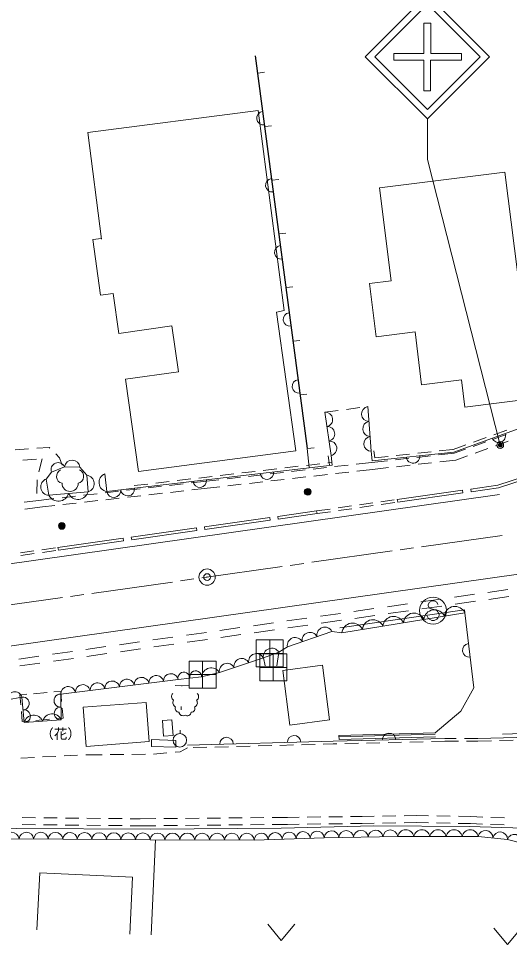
# Model space of a CAD drawing. Units: millimetres at full size, sheet at 1:1000; details may follow other scales. Extents: x 40000 to 680000, y 20000 to 380000.
# Drawn here: x 151326 to 187604, y 263655 to 332088 of the extents above; entities that cross this region are included whole.
import ezdxf
from ezdxf.enums import TextEntityAlignment as Align

# ---------------------------------------------------------------- set-up
doc = ezdxf.new("R2010")
doc.units = ezdxf.units.MM
doc.header["$LTSCALE"] = 1000
doc.header["$PDMODE"] = 32
doc.header["$PDSIZE"] = 500
doc.linetypes.add('DOTTED', pattern=[1.75, 0.25, -1.5])
for name, color, linetype, lineweight in [('M-BGD', 7, 'Continuous', 13), ('M-BMK', 2, 'Continuous', 13), ('M-BMK-ROW', 30, 'Continuous', 13), ('M-BMK-SRVR', 3, 'Continuous', 13), ('M-STR-HTXT', 7, 'Continuous', 13), ('M-STR-STRC', 7, 'Continuous', 13)]:
    doc.layers.add(name, color=color, linetype=linetype, lineweight=lineweight)
doc.styles.add('ＭＳ ゴシック', font='')
doc.styles.get('ＭＳ ゴシック').set_extended_font_data('MS Gothic')

msp = doc.modelspace()

# ---------------------------------------------------------------- linework, layer by layer
at = {"layer": 'M-BGD'}
for p, q in [((172669, 300301), (168842, 329324)), ((169008, 328061), (169504, 328126)), ((156441, 323669), (169037, 325302)), ((169037, 325302), (170954, 310516)), ((169531, 324095), (170027, 324161)), ((156441, 323669), (157462, 315792)), ((178010, 319585), (187266, 320725)), ((170054, 320130), (170550, 320195)), ((178858, 312699), (178010, 319585)), ((170577, 316164), (171073, 316229)), ((156811, 315747), (157456, 315835)), ((171100, 312198), (171596, 312264)), ((177271, 312504), (178858, 312699)), ((177756, 308567), (177271, 312504)), ((158736, 308817), (162650, 309385)), ((163146, 305970), (162650, 309385)), ((177756, 308567), (180624, 308921)), ((180624, 308921), (181105, 305015)), ((171623, 308233), (172119, 308298)), ((181105, 305015), (184047, 305377)), ((184047, 305377), (184296, 303355)), ((172146, 304267), (172642, 304332)), ((183492, 300047), (194824, 304143)), ((175550, 303201), (176542, 303329)), ((177131, 303405), (177383, 300103)), ((173963, 302996), (174955, 303124)), ((174416, 299795), (173963, 302996)), ((184952, 300787), (185892, 301127)), ((186429, 301010), (187369, 301349)), ((186456, 301331), (187397, 301671)), ((183447, 300243), (184387, 300583)), ((184924, 300467), (185864, 300806)), ((186576, 300510), (187517, 300849)), ((152069, 300285), (151072, 300219)), ((153602, 300387), (152668, 300325)), ((153647, 300342), (153602, 300387)), ((154361, 299629), (154072, 299918)), ((172669, 300301), (173164, 300367)), ((174294, 299067), (174218, 299774)), ((174492, 299088), (174416, 299795)), ((177383, 300103), (177468, 299401)), ((177468, 299401), (183492, 300047)), ((177581, 300127), (177643, 299621)), ((179234, 299791), (180228, 299898)), ((181763, 299765), (180769, 299654)), ((180825, 299962), (181819, 300069)), ((183524, 299962), (182359, 299832)), ((182416, 300133), (183410, 300239)), ((183524, 299962), (184359, 300263)), ((183643, 299452), (184506, 299763)), ((185071, 299967), (186012, 300306)), ((151650, 299436), (152647, 299517)), ((153061, 299551), (152820, 298581)), ((154549, 299069), (154361, 299629)), ((159905, 297368), (174492, 299088)), ((172593, 299066), (173586, 299183)), ((174182, 299253), (174469, 299287)), ((175678, 299083), (174684, 298970)), ((177418, 299280), (176274, 299150)), ((178582, 299410), (177418, 299280)), ((177643, 299621), (178637, 299727)), ((180173, 299587), (179179, 299476)), ((180261, 299074), (179267, 298963)), ((181851, 299252), (180857, 299141)), ((183643, 299452), (182447, 299318)), ((166237, 298316), (167230, 298433)), ((167826, 298504), (168819, 298621)), ((169415, 298691), (170408, 298808)), ((170908, 298543), (169914, 298431)), ((171004, 298878), (171997, 298996)), ((172498, 298723), (171504, 298611)), ((174088, 298903), (173094, 298791)), ((174146, 298386), (173152, 298274)), ((175736, 298566), (174742, 298454)), ((177476, 298763), (176332, 298634)), ((178671, 298897), (177476, 298763)), ((152701, 297995), (152687, 296995)), ((159881, 297567), (160874, 297684)), ((161470, 297754), (162463, 297871)), ((163484, 297701), (162490, 297587)), ((163059, 297941), (164052, 298059)), ((164995, 297874), (164080, 297769)), ((164648, 298129), (165641, 298246)), ((166138, 298003), (164995, 297874)), ((167728, 298183), (166735, 298071)), ((169318, 298363), (168324, 298251)), ((169377, 297847), (168383, 297734)), ((170966, 298026), (169973, 297914)), ((172556, 298206), (171563, 298094)), ((158715, 297154), (157722, 297041)), ((160305, 297337), (159311, 297223)), ((161894, 297519), (160901, 297405)), ((161954, 297002), (160960, 296888)), ((163543, 297184), (162550, 297070)), ((165053, 297357), (164139, 297253)), ((166197, 297487), (165053, 297357)), ((167787, 297667), (166793, 297554)), ((179316, 296547), (184123, 297230)), ((184736, 297315), (184764, 297117)), ((153032, 296503), (151744, 296352)), ((153946, 296608), (153032, 296503)), ((155536, 296790), (154542, 296676)), ((157125, 296972), (156132, 296858)), ((157185, 296456), (156191, 296342)), ((158774, 296638), (157781, 296524)), ((160364, 296820), (159370, 296706)), ((178105, 296373), (179095, 296515)), ((178134, 296175), (179123, 296317)), ((179344, 296349), (179315, 296547)), ((153091, 295987), (151804, 295836)), ((154006, 296091), (153091, 295987)), ((155595, 296273), (154602, 296160)), ((170481, 295291), (173354, 295693)), ((173354, 295693), (174344, 295834)), ((173382, 295495), (174372, 295637)), ((174938, 295920), (175927, 296061)), ((174966, 295722), (175956, 295863)), ((176521, 296146), (177511, 296288)), ((176550, 295948), (177540, 296090)), ((165074, 294526), (169889, 295208)), ((170481, 295291), (170509, 295093)), ((159659, 293761), (164477, 294442)), ((165102, 294328), (165074, 294526)), ((154241, 292988), (159057, 293676)), ((159687, 293563), (159659, 293761)), ((153058, 292821), (154048, 292961)), ((154270, 292790), (154242, 292988)), ((151474, 292597), (152464, 292737)), ((151502, 292399), (152492, 292539)), ((153086, 292623), (154076, 292763)), ((183531, 289323), (185016, 289534)), ((186006, 289674), (187491, 289885)), ((178581, 288620), (180066, 288830)), ((181056, 288971), (182541, 289182)), ((183601, 288807), (185086, 289018)), ((186076, 289159), (187561, 289370)), ((173630, 287916), (175115, 288127)), ((176105, 288268), (177591, 288479)), ((178650, 288104), (180135, 288315)), ((181125, 288456), (182611, 288667)), ((168680, 287213), (170165, 287424)), ((171155, 287565), (172640, 287776)), ((173700, 287401), (175185, 287612)), ((176175, 287753), (177660, 287964)), ((166205, 286862), (167690, 287073)), ((168750, 286698), (170235, 286909)), ((171225, 287050), (172710, 287260)), ((161255, 286159), (162740, 286370)), ((163730, 286510), (165215, 286721)), ((163799, 285995), (165284, 286206)), ((166274, 286346), (167760, 286557)), ((156304, 285456), (157789, 285667)), ((158779, 285807), (160264, 286018)), ((158849, 285292), (160334, 285503)), ((161324, 285643), (162809, 285854)), ((151354, 284753), (152839, 284963)), ((153829, 285104), (155314, 285315)), ((153899, 284589), (155384, 284800)), ((156374, 284940), (157859, 285151)), ((169417, 284828), (169557, 284248)), ((170561, 285257), (170405, 284251)), ((151423, 284237), (152909, 284448)), ((162902, 282799), (163902, 282760)), ((151944, 282148), (151434, 282104)), ((151434, 282104), (151498, 281365)), ((153438, 282276), (152442, 282190)), ((154446, 282362), (153937, 282319)), ((154509, 281623), (154446, 282362)), ((151541, 280867), (151604, 280127)), ((154616, 280386), (154552, 281125)), ((184013, 280891), (182121, 279303)), ((151604, 280127), (152113, 280171)), ((152612, 280214), (153608, 280299)), ((154106, 280342), (154616, 280386)), ((161954, 280203), (162652, 280258)), ((161954, 280203), (162045, 279044)), ((162652, 280258), (162743, 279099)), ((182121, 279303), (175003, 279105)), ((161148, 278294), (161163, 278794)), ((161163, 278794), (162961, 278742)), ((162045, 279044), (162743, 279099)), ((162947, 278242), (162961, 278742)), ((174581, 278677), (163809, 278390)), ((182830, 278872), (174581, 278677)), ((182124, 279204), (175006, 279005)), ((182129, 279004), (175012, 278805)), ((176436, 278521), (175436, 278497)), ((178036, 278559), (177036, 278535)), ((179635, 278597), (178635, 278573)), ((181235, 278635), (180235, 278611)), ((182834, 278672), (181835, 278649)), ((183676, 278877), (182833, 278872)), ((182834, 278672), (183834, 278678)), ((185276, 278887), (184276, 278881)), ((184434, 278682), (185277, 278687)), ((185277, 278687), (186277, 278713)), ((186876, 278728), (187876, 278754)), ((161148, 278294), (162947, 278242)), ((162895, 277868), (163272, 277901)), ((163272, 277901), (163815, 278190)), ((165240, 278228), (164240, 278201)), ((166839, 278271), (165840, 278244)), ((168439, 278313), (167439, 278287)), ((170038, 278356), (169039, 278329)), ((171638, 278399), (170638, 278372)), ((173237, 278441), (172237, 278415)), ((174586, 278477), (173837, 278457)), ((174837, 278483), (174586, 278477)), ((151496, 277435), (152495, 277483)), ((153094, 277511), (154093, 277559)), ((154692, 277587), (155691, 277634)), ((156291, 277663), (156501, 277673)), ((156501, 277673), (157501, 277683)), ((158101, 277690), (159101, 277700)), ((159701, 277707), (160701, 277718)), ((161300, 277731), (162297, 277817)), ((170062, 273038), (171206, 273049)), ((171206, 273049), (172059, 273060)), ((172659, 273067), (173659, 273080)), ((174259, 273088), (175259, 273100)), ((175859, 273108), (176712, 273119)), ((176712, 273119), (177614, 273135)), ((178214, 273145), (179213, 273163)), ((179813, 273174), (180715, 273190)), ((180715, 273190), (181626, 273171)), ((182226, 273160), (183226, 273140)), ((183826, 273128), (184737, 273110)), ((184737, 273110), (185630, 273074)), ((186229, 273050), (187229, 273010)), ((152583, 272504), (151583, 272514)), ((152586, 273024), (151586, 273034)), ((154183, 272487), (153183, 272497)), ((154185, 273007), (153185, 273017)), ((155783, 272470), (154783, 272481)), ((155785, 272990), (154785, 273001)), ((157383, 272453), (156383, 272464)), ((157385, 272973), (156385, 272984)), ((158983, 272437), (157983, 272447)), ((158985, 272957), (157985, 272967)), ((160312, 272423), (159583, 272430)), ((160318, 272943), (159585, 272950)), ((160318, 272943), (161462, 272954)), ((160323, 272423), (161467, 272434)), ((162062, 272960), (163062, 272969)), ((162067, 272440), (163067, 272449)), ((163662, 272975), (164662, 272985)), ((163667, 272455), (164667, 272465)), ((165262, 272991), (166262, 273001)), ((165267, 272471), (166267, 272481)), ((166862, 273006), (167862, 273016)), ((166867, 272486), (167867, 272496)), ((168462, 273022), (169462, 273032)), ((168467, 272502), (169467, 272512)), ((170067, 272518), (171211, 272529)), ((171211, 272529), (172066, 272540)), ((172666, 272547), (173666, 272560)), ((174266, 272568), (175266, 272580)), ((175866, 272588), (176720, 272599)), ((176720, 272599), (177617, 272615)), ((178217, 272625), (179217, 272643)), ((179817, 272654), (180714, 272670)), ((180714, 272670), (181618, 272652)), ((182218, 272640), (183218, 272620)), ((183817, 272608), (184721, 272590)), ((184721, 272590), (185612, 272554)), ((186211, 272530), (187210, 272490)), ((161459, 271393), (161117, 264368)), ((152689, 264748), (152894, 268961)), ((169743, 265154), (170743, 263954)), ((170743, 263954), (171743, 265154)), ((186456, 264855), (187456, 263655)), ((187456, 263655), (188456, 264855))]:
    msp.add_line(p, q, dxfattribs=at)
at = {"layer": 'M-BGD', "linetype": 'DOTTED'}
msp.add_line((163265, 279247), (163402, 282780), dxfattribs=at)
at = {"layer": 'M-BGD', "color": 171}
msp.add_line((175003, 279105), (175012, 278805), dxfattribs=at)
at = {"layer": 'M-BGD'}
for points in [[(168822, 329321), (172649, 300299), (172808, 298902)], [(184296, 303355), (189370, 304005), (187266, 320725)], [(156811, 315747), (157373, 311634), (158309, 311759), (158736, 308817)], [(160184, 298604), (171813, 300138), (170380, 310395), (170954, 310516)], [(160184, 298604), (159239, 305428), (163146, 305970)], [(184736, 297315), (186739, 297593), (194613, 300153)], [(184764, 297117), (186784, 297397), (194674, 299963), (194613, 300153)], [(157698, 298439), (157850, 297129), (159905, 297368)], [(179344, 296349), (184152, 297032), (184123, 297230)], [(170509, 295093), (173382, 295495), (173354, 295693)], [(165102, 294328), (169917, 295010), (169889, 295208)], [(159687, 293563), (164505, 294244), (164477, 294442)], [(154270, 292790), (159085, 293478), (159057, 293676)], [(184307, 288160), (175224, 286684), (174513, 286790)], [(184307, 288160), (184279, 288377), (175074, 287067)], [(184307, 288160), (184958, 282623), (184013, 280891)], [(174475, 286794), (171196, 285643), (170561, 285257), (169417, 284828), (166174, 283751), (164856, 283428), (163120, 283233), (154443, 282156), (154474, 280249), (151741, 280054), (151582, 281933), (150510, 281724), (145222, 281975), (144850, 281892), (143805, 280156), (143505, 278817), (143367, 278181)], [(200604, 279976), (198993, 279581), (187096, 279209)], [(200822, 279694), (199035, 279355), (197972, 279283), (191947, 279060), (185272, 278887)], [(161078, 272166), (170734, 272254), (177575, 272420), (184655, 272379), (188646, 272252), (190208, 271472), (191144, 270908), (194784, 269754), (201546, 267757), (206114, 266771)], [(130515, 271930), (136249, 271945), (143195, 272172), (151213, 272236), (161078, 272166)], [(161047, 271393), (151367, 271458), (144466, 271388), (133836, 271122), (124621, 270940), (122583, 270163), (118856, 268201)], [(173906, 271547), (168748, 271369), (161049, 271394)], [(206028, 266078), (202162, 266932), (195224, 268894), (191358, 269850), (189467, 270908), (187461, 271424), (185295, 271630), (179345, 271631), (173906, 271547)], [(152894, 268961), (159745, 268627), (159540, 264414)]]:
    msp.add_lwpolyline(points, dxfattribs=at)
for points in [[(156362, 298334), (155860, 298931), (154720, 298964), (153766, 298563), (153379, 298054), (153568, 296851), (156473, 297116)], [(170846, 283910), (173781, 284297), (174313, 280257), (171377, 279871)], [(160764, 281549), (156093, 281189), (156316, 278289), (160988, 278648)]]:
    msp.add_lwpolyline(points, close=True, dxfattribs=at)
msp.add_circle((163246, 278747), 500, dxfattribs=at)
for centre, radius, start, end in [((169428, 324724), 500, 97.5114, 277.5114), ((170082, 319767), 500, 97.5114, 277.5114), ((170736, 314810), 500, 97.5114, 277.5114), ((171389, 309853), 500, 97.5114, 277.5114), ((172043, 304896), 500, 97.5114, 277.5114), ((177227, 302859), 555, 100.02593, 268.71641), ((173999, 302457), 540, 282.34776, 93.77479), ((174150, 301390), 540, 282.34776, 93.77479), ((177311, 301759), 555, 100.02593, 268.71641), ((177395, 300658), 555, 100.02593, 268.71641), ((186807, 301245), 500, 199.87332, 19.87332), ((174301, 300323), 540, 282.34776, 93.77479), ((180480, 299724), 500, 186.12274, 6.12274), ((154250, 298747), 518, 24.79452, 200.90105), ((155288, 298873), 575, 5.85029, 170.81534), ((154675, 298255), 536, 116.08703, 255.33416), ((155604, 298255), 536, 284.66584, 63.91297), ((157957, 297805), 685, 112.29667, 260.97692), ((169681, 298521), 500, 186.72556, 6.72556), ((153593, 297471), 621, 110.15575, 267.74355), ((155139, 297736), 600, 180, 360), ((156295, 297714), 624, 286.63433, 83.78031), ((164716, 297935), 500, 186.72556, 6.72556), ((155721, 297331), 782, 206.34296, 344.09138), ((158362, 297206), 518, 188.57521, 4.70946), ((159389, 297326), 518, 188.57521, 4.70946), ((154269, 297198), 782, 206.34296, 344.09138), ((180553, 287357), 790, 23.15231, 175.31569), ((182067, 287604), 790, 23.15231, 175.31569), ((183581, 287850), 790, 23.15231, 175.31569), ((177526, 286865), 790, 23.15231, 175.31569), ((179039, 287111), 790, 23.15231, 175.31569), ((173957, 286521), 586, 27.74529, 190.94848), ((176012, 286619), 790, 23.15231, 175.31569), ((171771, 285754), 586, 27.74529, 190.94848), ((172864, 286138), 586, 27.74529, 190.94848), ((170032, 284928), 623, 31.88478, 189.17681), ((184633, 285391), 500, 96.70815, 276.70815), ((167819, 284219), 574, 25.82022, 190.91331), ((168900, 284578), 574, 25.82022, 190.91331), ((165565, 283386), 710, 30.99309, 176.59828), ((166738, 283860), 574, 25.82022, 190.91331), ((160415, 282848), 549, 12.16139, 181.985), ((161499, 282982), 549, 12.16139, 181.985), ((162584, 283117), 549, 12.16139, 181.985), ((163548, 283340), 441, 358.6975, 194.14807), ((164416, 283438), 441, 358.6975, 194.14807), ((154991, 282175), 549, 12.16139, 181.985), ((156076, 282309), 549, 12.16139, 181.985), ((157161, 282444), 549, 12.16139, 181.985), ((158245, 282579), 549, 12.16139, 181.985), ((159330, 282713), 549, 12.16139, 181.985), ((151055, 281781), 548, 16.09131, 186.00244), ((154428, 281679), 477, 88.2055, 273.64252), ((162951, 281981), 316, 132.94543, 238.47576), ((164321, 281981), 316, 301.52424, 47.05457), ((151649, 281466), 472, 271.49833, 98.20045), ((163071, 281525), 341, 146.7295, 246.66898), ((164201, 281525), 341, 293.33102, 33.2705), ((151729, 280526), 472, 271.49833, 98.20045), ((152440, 279884), 719, 21.82092, 166.35215), ((153806, 279982), 719, 21.82092, 166.35215), ((154443, 280725), 477, 88.2055, 273.64252), ((163181, 281087), 275, 152.96914, 271.04163), ((163473, 280852), 290, 187.79699, 304.27803), ((163801, 280847), 287, 234.92625, 352.99873), ((164091, 281087), 275, 268.95837, 27.03086), ((178705, 278775), 500, 1.35511, 181.35511), ((166696, 278467), 500, 1.52755, 181.52755), ((171694, 278600), 500, 1.52755, 181.52755), ((150793, 271372), 581, 8.56759, 172.59326), ((151904, 271415), 539, 3.79024, 175.44084), ((152980, 271408), 539, 3.79024, 175.44084), ((154056, 271401), 539, 3.79024, 175.44084), ((155131, 271394), 539, 3.79024, 175.44084), ((156207, 271386), 539, 3.79024, 175.44084), ((157282, 271379), 539, 3.79024, 175.44084), ((158358, 271372), 539, 3.79024, 175.44084), ((159434, 271365), 539, 3.79024, 175.44084), ((160509, 271358), 539, 3.79024, 175.44084), ((161598, 271340), 552, 5.25819, 174.36475), ((162698, 271336), 552, 5.25819, 174.36475), ((163798, 271333), 552, 5.25819, 174.36475), ((164898, 271329), 552, 5.25819, 174.36475), ((165998, 271325), 552, 5.25819, 174.36475), ((167098, 271322), 552, 5.25819, 174.36475), ((168198, 271318), 552, 5.25819, 174.36475), ((169264, 271370), 516, 3.79578, 180.15704), ((170296, 271406), 516, 3.79578, 180.15704), ((171327, 271441), 516, 3.79578, 180.15704), ((172359, 271477), 516, 3.79578, 180.15704), ((173391, 271513), 516, 3.79578, 180.15704), ((174451, 271509), 546, 5.71828, 176.06129), ((175539, 271526), 546, 5.71828, 176.06129), ((176626, 271543), 546, 5.71828, 176.06129), ((177714, 271560), 546, 5.71828, 176.06129), ((178802, 271577), 546, 5.71828, 176.06129), ((179940, 271527), 604, 9.90111, 170.08223), ((181130, 271527), 604, 9.90111, 170.08223), ((182320, 271527), 604, 9.90111, 170.08223), ((183510, 271527), 604, 9.90111, 170.08223), ((184700, 271527), 604, 9.90111, 170.08223), ((185832, 271533), 546, 359.3874, 169.72526), ((186915, 271430), 546, 359.3874, 169.72526), ((187958, 271277), 518, 347.58363, 163.55329)]:
    msp.add_arc(centre, radius, start, end, dxfattribs=at)
at = {"layer": 'M-BMK'}
for p, q in [((181111, 293047), (187052, 293887)), ((179527, 292823), (180517, 292963)), ((172992, 291899), (178933, 292739)), ((164873, 290751), (170814, 291591)), ((171408, 291675), (172398, 291815)), ((156754, 289603), (162694, 290443)), ((163289, 290527), (164279, 290667)), ((155169, 289379), (156159, 289519)), ((148634, 288455), (154575, 289295))]:
    msp.add_line(p, q, dxfattribs=at)
at = {"layer": 'M-BMK-ROW'}
for p, q in [((168885, 284167), (168885, 286167)), ((168885, 286167), (170885, 286167)), ((169885, 286167), (169885, 284167)), ((170885, 286167), (170885, 284167)), ((168885, 285167), (170885, 285167)), ((169148, 283137), (169148, 285137)), ((169148, 285137), (171148, 285137)), ((170148, 285137), (170148, 283137)), ((171148, 285137), (171148, 283137)), ((163925, 282596), (163925, 284596)), ((163925, 284596), (165925, 284596)), ((164925, 284596), (164925, 282596)), ((165925, 284596), (165925, 282596)), ((170885, 284167), (168885, 284167)), ((169148, 284137), (171148, 284137)), ((163925, 283596), (165925, 283596)), ((171148, 283137), (169148, 283137)), ((165925, 282596), (163925, 282596))]:
    msp.add_line(p, q, dxfattribs=at)
at = {"layer": 'M-BMK-SRVR'}
msp.add_circle((165259, 290805), 600, dxfattribs=at)
msp.add_point((165259, 290805), dxfattribs=at)
at = {"layer": 'M-STR-HTXT'}
msp.add_line((186922, 300566), (181534, 321663), dxfattribs=at)
for radius in [150, 120, 90, 60, 30, 20]:
    msp.add_circle((186922, 300566), radius, dxfattribs=at)
msp.add_point((186922, 300566), dxfattribs=at)
at = {"layer": 'M-STR-STRC'}
for p, q in [((181537, 333856), (176940, 329259)), ((186133, 329259), (181537, 333856)), ((181537, 333148), (177648, 329259)), ((185426, 329259), (181537, 333148)), ((181285, 331751), (181281, 329509)), ((181285, 331751), (181785, 331750)), ((181785, 331750), (181781, 329509)), ((176940, 329259), (181537, 324663)), ((177648, 329259), (181537, 325370)), ((179047, 329509), (179047, 329009)), ((179047, 329509), (181281, 329509)), ((181537, 325370), (185426, 329259)), ((181537, 324663), (186133, 329259)), ((184047, 329510), (181781, 329509)), ((184047, 329510), (184047, 329010)), ((179047, 329009), (181280, 329009)), ((181276, 326751), (181280, 329009)), ((181776, 326750), (181780, 329009)), ((184047, 329010), (181780, 329009)), ((181276, 326751), (181776, 326750)), ((181537, 324663), (181534, 321663)), ((186871, 296908), (148394, 291456)), ((181684, 288964), (181593, 288782)), ((181866, 289055), (181684, 288964)), ((182048, 289055), (181866, 289055)), ((182230, 288964), (182048, 289055)), ((182321, 288782), (182230, 288964)), ((181593, 288782), (181593, 288691)), ((181593, 288691), (181684, 288510)), ((181684, 288510), (182230, 288328)), ((182230, 288328), (182321, 288237)), ((182321, 288237), (182412, 288055)), ((181593, 287782), (181502, 287964)), ((181684, 287691), (181593, 287782)), ((181866, 287601), (181684, 287691)), ((182048, 287601), (181866, 287601)), ((182230, 287691), (182048, 287601)), ((182321, 287782), (182230, 287691)), ((182412, 287964), (182321, 287782)), ((182412, 288055), (182412, 287964))]:
    msp.add_line(p, q, dxfattribs=at)
msp.add_lwpolyline([(231796, 297175), (140364, 284258), (139425, 284111), (138582, 283735), (137824, 283219), (137319, 282766)], dxfattribs=at)
for centre, radius in [((172694, 297105), 250), ((172694, 297105), 204), ((172694, 297105), 159), ((172694, 297105), 114), ((172694, 297105), 68.2), ((172694, 297105), 22.7), ((154529, 294591), 250), ((154529, 294591), 204), ((154529, 294591), 159), ((154529, 294591), 114), ((154529, 294591), 68.2), ((154529, 294591), 22.7), ((181957, 288328), 1000)]:
    msp.add_circle(centre, radius, dxfattribs=at)

# ---------------------------------------------------------------- texts
at = {"layer": 'M-BGD', "style": 'ＭＳ ゴシック'}
msp.add_text('（花）', height=733.1, dxfattribs=at).set_placement((152936, 278634), align=Align.BOTTOM_LEFT)

doc.saveas('drawing.dxf')
